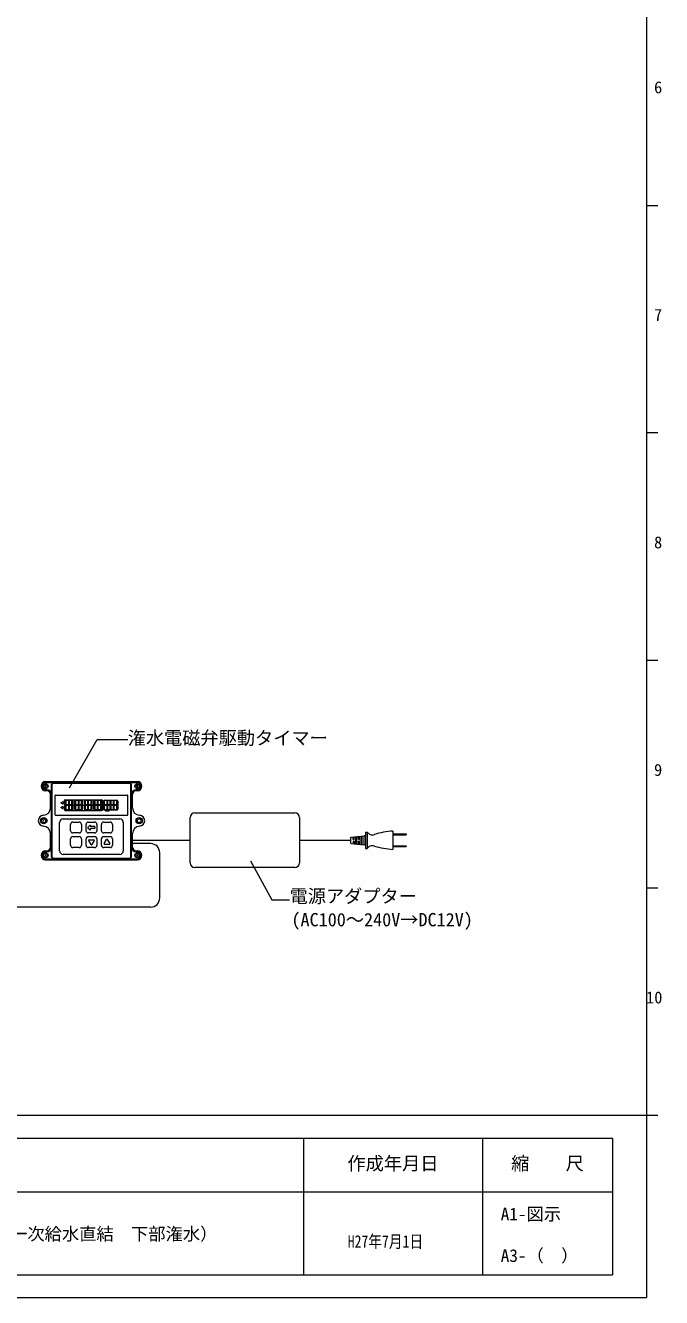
# Model space of a CAD drawing. Units: millimetres, scale not verified. Extents: x -1916 to 1917, y -1364 to 1364.
# Drawn here: x 1218 to 1917, y -1364 to 35 of the extents above; entities that cross this region are included whole.
import ezdxf
from ezdxf.enums import TextEntityAlignment as Align

# ---------------------------------------------------------------- set-up
doc = ezdxf.new("R2010")
doc.units = ezdxf.units.MM
doc.header["$LTSCALE"] = 10
for name, color, linetype, lineweight in [('2-2', 4, 'Continuous', 5), ('2-6', 4, 'Continuous', 5), ('2-D', 4, 'Continuous', 5), ('7-A', 4, 'Continuous', 5), ('F-4', 7, 'Continuous', 18), ('F-5', 7, 'Continuous', 18)]:
    doc.layers.add(name, color=color, linetype=linetype, lineweight=lineweight)
doc.styles.add('ＭＳ ゴシック', font='')
doc.styles.get('ＭＳ ゴシック').set_extended_font_data('MS Gothic')

msp = doc.modelspace()

# ---------------------------------------------------------------- linework, layer by layer
at = {"layer": '2-2'}
for p, q in [((1335.49, -861.18), (1398.96, -861.18)), ((1355.29, -864.93), (1335.49, -864.93)), ((1345.29, -861.18), (1398.96, -861.18)), ((1365.29, -924.68), (1365.29, -874.93)), ((1355.29, -934.68), (1076.51, -934.68))]:
    msp.add_line(p, q, dxfattribs=at)
for centre, start, end in [((1355.29, -874.93), 0, 90), ((1355.29, -924.68), 270, 0)]:
    msp.add_arc(centre, 10, start, end, dxfattribs=at)
at = {"layer": '2-6', "color": 5, "lineweight": 18}
for p, q in [((1266.05, -803.38), (1296.64, -750.39)), ((1296.64, -750.39), (1330.16, -750.39)), ((1464.99, -883.83), (1488.77, -926.81)), ((1488.77, -926.81), (1508.12, -926.81))]:
    msp.add_line(p, q, dxfattribs=at)
at = {"layer": '2-D'}
for p, q in [((1239.79, -796.68), (1340.79, -796.68)), ((1238.86, -802.61), (1240.71, -800.77)), ((1240.72, -802.61), (1238.87, -800.77)), ((1239.79, -797.78), (1340.79, -797.78)), ((1241.09, -805.58), (1239.79, -805.58)), ((1241.09, -806.68), (1239.79, -806.68)), ((1245.09, -825.7), (1245.09, -810.68)), ((1246.19, -868.68), (1246.19, -810.68)), ((1246.29, -810.68), (1246.29, -799.78)), ((1246.89, -879.58), (1246.89, -799.78)), ((1248.29, -798.38), (1332.29, -798.38)), ((1250.59, -811.58), (1329.99, -811.58)), ((1333.69, -879.58), (1333.69, -799.78)), ((1334.29, -810.68), (1334.29, -799.78)), ((1334.39, -868.68), (1334.39, -810.68)), ((1335.49, -825.7), (1335.49, -810.68)), ((1340.79, -805.58), (1339.49, -805.58)), ((1340.79, -806.68), (1339.49, -806.68)), ((1339.86, -802.61), (1341.71, -800.77)), ((1341.72, -802.61), (1339.87, -800.77)), ((1250.29, -833.28), (1250.29, -811.88)), ((1250.44, -833.23), (1250.44, -811.93)), ((1250.64, -811.73), (1329.94, -811.73)), ((1257.12, -820.39), (1257.12, -819.75)), ((1257.12, -825.57), (1257.12, -824.93)), ((1257.2, -819.67), (1258.23, -819.67)), ((1257.2, -820.47), (1258.23, -820.47)), ((1257.2, -824.85), (1258.23, -824.85)), ((1258.23, -819.67), (1258.23, -819.16)), ((1258.23, -820.97), (1258.23, -820.47)), ((1258.23, -824.85), (1258.23, -824.34)), ((1259.44, -820), (1258.36, -819.1)), ((1259.44, -820.13), (1258.36, -821.03)), ((1259.44, -825.18), (1258.36, -824.28)), ((1259.44, -825.31), (1258.36, -826.21)), ((1260.29, -821.38), (1260.29, -817.98)), ((1260.29, -823.78), (1260.29, -827.18)), ((1261.29, -827.08), (1261.29, -818.08)), ((1261.49, -816.78), (1301.38, -816.78)), ((1261.49, -822.58), (1301.38, -822.58)), ((1262.29, -817.08), (1268.97, -817.08)), ((1262.59, -822.18), (1262.59, -817.58)), ((1265.3, -817.58), (1262.59, -817.58)), ((1265.3, -822.18), (1262.59, -822.18)), ((1262.59, -827.58), (1262.59, -822.98)), ((1265.3, -822.98), (1262.59, -822.98)), ((1265.3, -822.18), (1265.3, -817.58)), ((1265.3, -827.58), (1265.3, -822.98)), ((1266.1, -822.18), (1266.1, -817.58)), ((1268.82, -817.58), (1266.1, -817.58)), ((1268.82, -822.18), (1266.1, -822.18)), ((1266.1, -827.58), (1266.1, -822.98)), ((1268.82, -822.98), (1266.1, -822.98)), ((1268.82, -822.18), (1268.82, -817.58)), ((1268.82, -827.58), (1268.82, -822.98)), ((1269.62, -822.18), (1269.62, -817.58)), ((1269.77, -817.58), (1269.62, -817.58)), ((1269.97, -822.18), (1269.62, -822.18)), ((1269.62, -827.58), (1269.62, -822.98)), ((1269.97, -822.98), (1269.62, -822.98)), ((1269.97, -827.08), (1269.97, -818.08)), ((1271.97, -827.08), (1271.97, -818.08)), ((1272.33, -822.18), (1271.97, -822.18)), ((1272.33, -822.98), (1271.97, -822.98)), ((1272.33, -817.58), (1272.17, -817.58)), ((1272.33, -822.18), (1272.33, -817.58)), ((1272.33, -827.58), (1272.33, -822.98)), ((1272.97, -817.08), (1279.51, -817.08)), ((1273.13, -822.18), (1273.13, -817.58)), ((1275.84, -817.58), (1273.13, -817.58)), ((1275.84, -822.18), (1273.13, -822.18)), ((1273.13, -827.58), (1273.13, -822.98)), ((1275.84, -822.98), (1273.13, -822.98)), ((1275.84, -822.18), (1275.84, -817.58)), ((1275.84, -827.58), (1275.84, -822.98)), ((1276.64, -822.18), (1276.64, -817.58)), ((1279.35, -817.58), (1276.64, -817.58)), ((1279.35, -822.18), (1276.64, -822.18)), ((1276.64, -827.58), (1276.64, -822.98)), ((1279.35, -822.98), (1276.64, -822.98)), ((1279.35, -822.18), (1279.35, -817.58)), ((1279.35, -827.58), (1279.35, -822.98)), ((1280.15, -822.18), (1280.15, -817.58)), ((1280.31, -817.58), (1280.15, -817.58)), ((1280.51, -822.18), (1280.15, -822.18)), ((1280.15, -827.58), (1280.15, -822.98)), ((1280.51, -822.98), (1280.15, -822.98)), ((1280.51, -827.08), (1280.51, -818.08)), ((1282.51, -827.08), (1282.51, -818.08)), ((1282.87, -822.18), (1282.51, -822.18)), ((1282.87, -822.98), (1282.51, -822.98)), ((1282.87, -817.58), (1282.71, -817.58)), ((1282.87, -822.18), (1282.87, -817.58)), ((1282.87, -827.58), (1282.87, -822.98)), ((1283.51, -817.08), (1290.05, -817.08)), ((1283.67, -822.18), (1283.67, -817.58)), ((1286.38, -817.58), (1283.67, -817.58)), ((1286.38, -822.18), (1283.67, -822.18)), ((1283.67, -827.58), (1283.67, -822.98)), ((1286.38, -822.98), (1283.67, -822.98)), ((1286.38, -822.18), (1286.38, -817.58)), ((1286.38, -827.58), (1286.38, -822.98)), ((1287.18, -822.18), (1287.18, -817.58)), ((1289.89, -817.58), (1287.18, -817.58)), ((1289.89, -822.18), (1287.18, -822.18)), ((1287.18, -827.58), (1287.18, -822.98)), ((1289.89, -822.98), (1287.18, -822.98)), ((1289.89, -822.18), (1289.89, -817.58)), ((1289.89, -827.58), (1289.89, -822.98)), ((1290.69, -822.18), (1290.69, -817.58)), ((1290.85, -817.58), (1290.69, -817.58)), ((1291.05, -822.18), (1290.69, -822.18)), ((1290.69, -827.58), (1290.69, -822.98)), ((1291.05, -822.98), (1290.69, -822.98)), ((1291.05, -827.08), (1291.05, -818.08)), ((1293.05, -827.08), (1293.05, -818.08)), ((1293.4, -822.18), (1293.05, -822.18)), ((1293.4, -822.98), (1293.05, -822.98)), ((1293.4, -817.58), (1293.25, -817.58)), ((1293.4, -822.18), (1293.4, -817.58)), ((1293.4, -827.58), (1293.4, -822.98)), ((1294.05, -817.08), (1300.58, -817.08)), ((1294.2, -822.18), (1294.2, -817.58)), ((1296.92, -817.58), (1294.2, -817.58)), ((1296.92, -822.18), (1294.2, -822.18)), ((1294.2, -827.58), (1294.2, -822.98)), ((1296.92, -822.98), (1294.2, -822.98)), ((1296.92, -822.18), (1296.92, -817.58)), ((1296.92, -827.58), (1296.92, -822.98)), ((1297.72, -822.18), (1297.72, -817.58)), ((1300.43, -817.58), (1297.72, -817.58)), ((1300.43, -822.18), (1297.72, -822.18)), ((1297.72, -827.58), (1297.72, -822.98)), ((1300.43, -822.98), (1297.72, -822.98)), ((1300.43, -822.18), (1300.43, -817.58)), ((1300.43, -827.58), (1300.43, -822.98)), ((1301.23, -822.18), (1301.23, -817.58)), ((1301.38, -817.58), (1301.23, -817.58)), ((1301.58, -822.18), (1301.23, -822.18)), ((1301.23, -827.58), (1301.23, -822.98)), ((1301.58, -822.98), (1301.23, -822.98)), ((1301.58, -827.08), (1301.58, -818.08)), ((1302.58, -821.38), (1302.58, -817.98)), ((1302.58, -823.78), (1302.58, -827.18)), ((1303.58, -827.08), (1303.58, -818.08)), ((1303.94, -822.18), (1303.58, -822.18)), ((1303.94, -822.98), (1303.58, -822.98)), ((1303.94, -817.58), (1303.78, -817.58)), ((1303.94, -822.18), (1303.94, -817.58)), ((1303.94, -827.58), (1303.94, -822.98)), ((1304.58, -817.08), (1318.29, -817.08)), ((1304.74, -822.18), (1304.74, -817.58)), ((1307.45, -817.58), (1304.74, -817.58)), ((1307.45, -822.18), (1304.74, -822.18)), ((1304.74, -827.58), (1304.74, -822.98)), ((1307.45, -822.98), (1304.74, -822.98)), ((1307.45, -822.18), (1307.45, -817.58)), ((1307.45, -827.58), (1307.45, -822.98)), ((1308.25, -822.18), (1308.25, -817.58)), ((1310.97, -817.58), (1308.25, -817.58)), ((1310.97, -822.18), (1308.25, -822.18)), ((1308.25, -827.58), (1308.25, -822.98)), ((1310.97, -822.98), (1308.25, -822.98)), ((1310.97, -822.18), (1310.97, -817.58)), ((1310.97, -827.58), (1310.97, -822.98)), ((1311.77, -822.18), (1311.77, -817.58)), ((1314.48, -817.58), (1311.77, -817.58)), ((1314.48, -822.18), (1311.77, -822.18)), ((1311.77, -827.58), (1311.77, -822.98)), ((1314.48, -822.98), (1311.77, -822.98)), ((1314.48, -822.18), (1314.48, -817.58)), ((1314.48, -827.58), (1314.48, -822.98)), ((1315.28, -822.18), (1315.28, -817.58)), ((1317.99, -817.58), (1315.28, -817.58)), ((1317.99, -822.18), (1315.28, -822.18)), ((1315.28, -827.58), (1315.28, -822.98)), ((1317.99, -822.98), (1315.28, -822.98)), ((1317.99, -822.18), (1317.99, -817.58)), ((1317.99, -827.58), (1317.99, -822.98)), ((1319.29, -818.08), (1319.29, -827.08)), ((1330.14, -833.23), (1330.14, -811.93)), ((1330.29, -833.28), (1330.29, -811.88)), ((1250.59, -833.58), (1329.99, -833.58)), ((1250.64, -833.43), (1329.94, -833.43)), ((1257.2, -825.65), (1258.23, -825.65)), ((1258.23, -826.15), (1258.23, -825.65)), ((1259.29, -837.68), (1321.29, -837.68)), ((1261.49, -828.38), (1301.38, -828.38)), ((1268.97, -828.08), (1262.29, -828.08)), ((1265.3, -827.58), (1262.59, -827.58)), ((1268.82, -827.58), (1266.1, -827.58)), ((1269.89, -827.58), (1269.62, -827.58)), ((1272.33, -827.58), (1272.06, -827.58)), ((1279.51, -828.08), (1272.97, -828.08)), ((1275.84, -827.58), (1273.13, -827.58)), ((1279.35, -827.58), (1276.64, -827.58)), ((1280.43, -827.58), (1280.15, -827.58)), ((1282.87, -827.58), (1282.59, -827.58)), ((1290.05, -828.08), (1283.51, -828.08)), ((1286.38, -827.58), (1283.67, -827.58)), ((1289.89, -827.58), (1287.18, -827.58)), ((1290.96, -827.58), (1290.69, -827.58)), ((1293.4, -827.58), (1293.13, -827.58)), ((1300.58, -828.08), (1294.05, -828.08)), ((1296.92, -827.58), (1294.2, -827.58)), ((1300.43, -827.58), (1297.72, -827.58)), ((1301.5, -827.58), (1301.23, -827.58)), ((1303.94, -827.58), (1303.67, -827.58)), ((1318.29, -828.08), (1304.58, -828.08)), ((1307.45, -827.58), (1304.74, -827.58)), ((1306.05, -829.33), (1306.05, -828.33)), ((1309.55, -829.33), (1306.05, -829.33)), ((1310.97, -827.58), (1308.25, -827.58)), ((1309.55, -828.33), (1309.55, -829.33)), ((1314.48, -827.58), (1311.77, -827.58)), ((1317.99, -827.58), (1315.28, -827.58)), ((1255.29, -872.68), (1255.29, -841.68)), ((1267.29, -850.68), (1267.29, -843.68)), ((1269.79, -841.18), (1276.79, -841.18)), ((1276.79, -853.18), (1269.79, -853.18)), ((1279.29, -843.68), (1279.29, -850.68)), ((1284.29, -850.68), (1284.29, -843.68)), ((1286.1, -847.03), (1288.81, -844.76)), ((1286.1, -847.34), (1288.81, -849.6)), ((1286.79, -841.18), (1293.79, -841.18)), ((1293.79, -853.18), (1286.79, -853.18)), ((1289.13, -844.92), (1289.13, -846.18)), ((1293.74, -846.18), (1289.13, -846.18)), ((1293.74, -848.18), (1289.13, -848.18)), ((1289.13, -848.18), (1289.13, -849.45)), ((1293.94, -846.38), (1293.94, -847.98)), ((1296.29, -843.68), (1296.29, -850.68)), ((1301.29, -850.68), (1301.29, -843.68)), ((1303.79, -841.18), (1310.79, -841.18)), ((1310.79, -853.18), (1303.79, -853.18)), ((1313.29, -843.68), (1313.29, -850.68)), ((1325.29, -841.68), (1325.29, -872.68)), ((1245.09, -868.68), (1245.09, -853.67)), ((1267.29, -866.68), (1267.29, -859.68)), ((1269.79, -857.18), (1276.79, -857.18)), ((1279.29, -859.68), (1279.29, -866.68)), ((1284.29, -866.68), (1284.29, -859.68)), ((1286.79, -857.18), (1293.79, -857.18)), ((1289.86, -865.93), (1287.26, -861.43)), ((1287.69, -860.68), (1292.89, -860.68)), ((1293.32, -861.43), (1290.72, -865.93)), ((1296.29, -859.68), (1296.29, -866.68)), ((1301.29, -866.68), (1301.29, -859.68)), ((1303.79, -857.18), (1310.79, -857.18)), ((1304.26, -864.93), (1306.86, -860.43)), ((1309.89, -865.68), (1304.69, -865.68)), ((1307.72, -860.43), (1310.32, -864.93)), ((1313.29, -859.68), (1313.29, -866.68)), ((1335.49, -868.68), (1335.49, -853.67)), ((1238.86, -878.61), (1240.71, -876.77)), ((1240.72, -878.61), (1238.87, -876.77)), ((1239.79, -872.68), (1241.09, -872.68)), ((1239.79, -873.78), (1241.09, -873.78)), ((1246.29, -879.58), (1246.29, -868.68)), ((1248.29, -880.98), (1332.29, -880.98)), ((1321.29, -876.68), (1259.29, -876.68)), ((1276.79, -869.18), (1269.79, -869.18)), ((1293.79, -869.18), (1286.79, -869.18)), ((1310.79, -869.18), (1303.79, -869.18)), ((1334.29, -879.58), (1334.29, -868.68)), ((1339.49, -872.68), (1340.79, -872.68)), ((1339.49, -873.78), (1340.79, -873.78)), ((1339.86, -878.61), (1341.71, -876.77)), ((1341.72, -878.61), (1339.87, -876.77)), ((1239.79, -881.58), (1340.79, -881.58)), ((1239.79, -882.68), (1340.79, -882.68))]:
    msp.add_line(p, q, dxfattribs=at)
at = {"layer": '2-D', "color": 7, "lineweight": 9}
for p, q in [((1239.88, -801.68), (1239.7, -801.68)), ((1239.79, -801.77), (1239.79, -801.59)), ((1237.88, -839.68), (1237.7, -839.68)), ((1237.79, -839.77), (1237.79, -839.59))]:
    msp.add_line(p, q, dxfattribs=at)
at = {"layer": '2-D'}
for centre, radius in [((1239.79, -801.68), 2.8), ((1239.79, -801.68), 2.3), ((1340.79, -801.68), 2.8), ((1340.79, -801.68), 2.3), ((1237.79, -839.68), 3.5), ((1237.79, -839.68), 2.1), ((1342.79, -839.68), 3.5), ((1342.79, -839.68), 2.1), ((1239.79, -877.68), 2.8), ((1239.79, -877.68), 2.3), ((1340.79, -877.68), 2.8), ((1340.79, -877.68), 2.3)]:
    msp.add_circle(centre, radius, dxfattribs=at)
for centre, radius, start, end in [((1239.79, -801.68), 5, 90, 270), ((1340.79, -801.68), 5, 270, 90), ((1239.79, -801.68), 3.9, 90, 270), ((1241.09, -810.68), 5.1, 360, 90), ((1241.09, -810.68), 4, 360, 90), ((1248.29, -799.78), 2, 90, 180), ((1248.29, -799.78), 1.4, 90, 180), ((1250.59, -811.88), 0.3, 90, 180), ((1329.99, -811.88), 0.3, 360, 90), ((1332.29, -799.78), 2, 0, 90), ((1332.29, -799.78), 1.4, 0, 90), ((1339.49, -810.68), 5.1, 90, 180), ((1339.49, -810.68), 4, 90, 180), ((1340.79, -801.68), 3.9, 270, 90), ((1250.64, -811.93), 0.2, 90, 180), ((1257.2, -819.75), 0.08, 90, 180), ((1257.2, -820.39), 0.08, 180, 270), ((1257.2, -824.93), 0.08, 90, 180), ((1257.2, -825.57), 0.08, 180, 270), ((1258.31, -819.16), 0.08, 50, 180), ((1258.31, -820.97), 0.08, 180, 310), ((1258.31, -824.34), 0.08, 50, 180), ((1259.39, -820.07), 0.08, 310, 50), ((1259.39, -825.25), 0.08, 310, 50), ((1261.49, -817.98), 1.2, 90, 180), ((1261.49, -821.38), 1.2, 180, 270), ((1261.49, -823.78), 1.2, 90, 180), ((1262.29, -818.08), 1, 90, 180), ((1268.97, -818.08), 1, 360, 90), ((1272.97, -818.08), 1, 90, 180), ((1279.51, -818.08), 1, 360, 90), ((1283.51, -818.08), 1, 90, 180), ((1290.05, -818.08), 1, 360, 90), ((1294.05, -818.08), 1, 90, 180), ((1300.58, -818.08), 1, 360, 90), ((1301.38, -817.98), 1.2, 360, 90), ((1301.38, -821.38), 1.2, 270, 360), ((1301.38, -823.78), 1.2, 0, 90), ((1304.58, -818.08), 1, 90, 180), ((1318.29, -818.08), 1, 0, 90), ((1329.94, -811.93), 0.2, 0, 90), ((1237.79, -839.68), 6, 92.86598, 267.13402), ((1237.09, -825.7), 8, 272.86598, 0), ((1250.59, -833.28), 0.3, 180, 270), ((1250.64, -833.23), 0.2, 180, 270), ((1259.29, -841.68), 4, 90, 180), ((1258.31, -826.15), 0.08, 180, 310), ((1261.49, -827.18), 1.2, 180, 270), ((1262.29, -827.08), 1, 180, 270), ((1268.97, -827.08), 1, 270, 360), ((1272.97, -827.08), 1, 180, 270), ((1279.51, -827.08), 1, 270, 360), ((1283.51, -827.08), 1, 180, 270), ((1290.05, -827.08), 1, 270, 360), ((1294.05, -827.08), 1, 180, 270), ((1300.58, -827.08), 1, 270, 360), ((1301.38, -827.18), 1.2, 270, 0), ((1304.58, -827.08), 1, 180, 270), ((1318.29, -827.08), 1, 270, 0), ((1321.29, -841.68), 4, 0, 90), ((1329.94, -833.23), 0.2, 270, 360), ((1329.99, -833.28), 0.3, 270, 360), ((1343.49, -825.7), 8, 180, 267.13402), ((1342.79, -839.68), 6, 272.86598, 87.13402), ((1237.09, -853.67), 8, 0, 87.13402), ((1269.79, -843.68), 2.5, 90, 180), ((1269.79, -850.68), 2.5, 180, 270), ((1276.79, -843.68), 2.5, 360, 90), ((1276.79, -850.68), 2.5, 270, 360), ((1286.79, -843.68), 2.5, 90, 180), ((1286.79, -850.68), 2.5, 180, 270), ((1286.23, -847.18), 0.2, 130, 230), ((1288.93, -844.92), 0.2, 0, 130), ((1288.93, -849.45), 0.2, 230, 0), ((1293.74, -846.38), 0.2, 0, 90), ((1293.74, -847.98), 0.2, 270, 0), ((1293.79, -843.68), 2.5, 360, 90), ((1293.79, -850.68), 2.5, 270, 360), ((1303.79, -843.68), 2.5, 90, 180), ((1303.79, -850.68), 2.5, 180, 270), ((1310.79, -843.68), 2.5, 360, 90), ((1310.79, -850.68), 2.5, 270, 360), ((1343.49, -853.67), 8, 92.86598, 180), ((1269.79, -859.68), 2.5, 90, 180), ((1269.79, -866.68), 2.5, 180, 270), ((1276.79, -859.68), 2.5, 360, 90), ((1276.79, -866.68), 2.5, 270, 360), ((1286.79, -859.68), 2.5, 90, 180), ((1286.79, -866.68), 2.5, 180, 270), ((1287.69, -861.18), 0.5, 90, 210), ((1290.29, -865.68), 0.5, 210, 330), ((1292.89, -861.18), 0.5, 330, 90), ((1293.79, -859.68), 2.5, 360, 90), ((1293.79, -866.68), 2.5, 270, 360), ((1303.79, -859.68), 2.5, 90, 180), ((1303.79, -866.68), 2.5, 180, 270), ((1304.69, -865.18), 0.5, 150, 270), ((1307.29, -860.68), 0.5, 30, 150), ((1309.89, -865.18), 0.5, 270, 30), ((1310.79, -859.68), 2.5, 360, 90), ((1310.79, -866.68), 2.5, 270, 360), ((1239.79, -877.68), 5, 90, 270), ((1239.79, -877.68), 3.9, 90, 270), ((1241.09, -868.68), 4, 270, 360), ((1241.09, -868.68), 5.1, 270, 360), ((1248.29, -879.58), 2, 180, 270), ((1248.29, -879.58), 1.4, 180, 270), ((1259.29, -872.68), 4, 180, 270), ((1321.29, -872.68), 4, 270, 0), ((1332.29, -879.58), 2, 270, 0), ((1332.29, -879.58), 1.4, 270, 360), ((1339.49, -868.68), 5.1, 180, 270), ((1339.49, -868.68), 4, 180, 270), ((1340.79, -877.68), 5, 270, 90), ((1340.79, -877.68), 3.9, 270, 90)]:
    msp.add_arc(centre, radius, start, end, dxfattribs=at)
at = {"layer": '7-A'}
for p, q in [((1398.96, -886.18), (1398.96, -836.18)), ((1403.96, -831.18), (1513.96, -831.18)), ((1518.96, -836.18), (1518.96, -886.18)), ((1591.49, -852.18), (1593.49, -852.18)), ((1591.49, -852.18), (1591.49, -870.18)), ((1593.49, -852.18), (1593.49, -870.18)), ((1621.49, -851.18), (1621.49, -871.18)), ((1518.96, -861.18), (1575.49, -861.18)), ((1575.49, -857.68), (1589.99, -856.32)), ((1575.49, -864.68), (1575.49, -857.68)), ((1575.49, -864.68), (1589.99, -866.04)), ((1577.99, -860.18), (1577.99, -857.44)), ((1577.99, -862.18), (1577.99, -864.91)), ((1580.99, -865.19), (1580.99, -857.16)), ((1581.99, -865.29), (1581.99, -857.07)), ((1583.99, -860.18), (1583.99, -856.88)), ((1583.99, -860.18), (1584.99, -860.18)), ((1583.99, -862.18), (1584.99, -862.18)), ((1583.99, -865.47), (1583.99, -862.18)), ((1584.99, -860.18), (1584.99, -856.79)), ((1584.99, -865.57), (1584.99, -862.18)), ((1586.99, -865.75), (1586.99, -856.6)), ((1587.99, -865.85), (1587.99, -856.5)), ((1591.49, -856.18), (1589.99, -856.18)), ((1589.99, -866.18), (1589.99, -856.18)), ((1591.49, -866.18), (1589.99, -866.18)), ((1621.49, -855.18), (1636.49, -855.18)), ((1591.49, -870.18), (1593.49, -870.18)), ((1621.49, -868.18), (1636.49, -868.18)), ((1513.96, -891.18), (1403.96, -891.18))]:
    msp.add_line(p, q, dxfattribs=at)
for points in [[(1577.99, -860.18), (1578.99, -860.18), (1578.99, -857.35)], [(1577.99, -862.18), (1578.99, -862.18), (1578.99, -865)], [(1621.49, -854.18), (1636.49, -854.18), (1636.49, -855.18)], [(1621.49, -867.18), (1636.49, -867.18), (1636.49, -868.18)]]:
    msp.add_lwpolyline(points, dxfattribs=at)
for centre, radius, start, end in [((1403.96, -836.18), 5, 90, 180), ((1513.96, -836.18), 5, 0, 90), ((1602.26, -844.71), 11.52, 220.43351, 239.95535), ((1627.36, -943.59), 92.6, 93.63218, 106.22031), ((1598.99, -848.68), 6.5, 247.38014, 292.61986), ((1598.99, -873.68), 6.5, 67.38014, 112.61986), ((1602.26, -877.65), 11.52, 120.04465, 139.56649), ((1627.36, -778.76), 92.6, 253.77969, 266.36782), ((1403.96, -886.18), 5, 180, 270), ((1513.96, -886.18), 5, 270, 0)]:
    msp.add_arc(centre, radius, start, end, dxfattribs=at)
at = {"layer": 'F-4'}
for p, q in [((1900.73, 1338.76), (1900.73, -1364.21)), ((1900.73, -162.89), (1913.24, -162.89)), ((1913.24, -413.16), (1900.73, -413.16)), ((1913.24, -663.44), (1900.73, -663.44)), ((1913.24, -913.71), (1900.73, -913.71)), ((1913.24, -1163.99), (1900.73, -1163.99)), ((-1878.43, -1189.02), (1863.18, -1189.02)), ((1523.34, -1189.02), (1523.34, -1339.18)), ((1720.3, -1189.02), (1720.3, -1339.18)), ((1863.18, -1189.02), (1863.18, -1339.18)), ((-1878.43, -1339.18), (1863.18, -1339.18))]:
    msp.add_line(p, q, dxfattribs=at)
at = {"layer": 'F-4', "color": 3}
msp.add_line((1900.73, -1163.99), (-1915.97, -1163.99), dxfattribs=at)
at = {"layer": 'F-4'}
for points in [[(-1915.97, 1338.76), (-1915.97, -1364.21), (1900.73, -1364.21)], [(598.92, -1247.83), (811.65, -1247.83), (1863.18, -1247.83)]]:
    msp.add_lwpolyline(points, dxfattribs=at)

# ---------------------------------------------------------------- texts
at = {"layer": '2-6', "color": 7, "style": 'ＭＳ ゴシック'}
for s, p in [('潅水電磁弁駆動タイマー', (1330.16, -760.39)), ('電源アダプター', (1508.12, -934.37)), ('(AC100～240V→DC12V)', (1510.16, -960.27))]:
    msp.add_text(s, height=14.66, dxfattribs=at).set_placement(p, align=Align.BOTTOM_LEFT)
at = {"layer": 'F-4', "style": 'ＭＳ ゴシック'}
for s, height, p in [('6', 13.2, (1908.91, -43.53)), ('7', 13.2, (1908.91, -293.81)), ('8', 13.2, (1908.91, -544.08)), ('9', 13.2, (1908.91, -794.36)), ('10', 13.2, (1900.15, -1044.63)), ('作成年月日', 14.66, (1571.82, -1228.42)), ('縮\u3000\u3000尺', 14.66, (1751.74, -1228.42))]:
    msp.add_text(s, height=height, dxfattribs=at).set_placement(p, align=Align.BOTTOM_LEFT)
at = {"layer": 'F-5', "style": 'ＭＳ ゴシック'}
for s, p in [('A1-図示', (1740.3, -1283.51)), ('花のかべ オーダーメイド－４（一次給水直結\u3000下部潅水）', (925.29, -1305.34)), ('A3-（\u3000）', (1740.3, -1329.18))]:
    msp.add_text(s, height=13.93, dxfattribs=at).set_placement(p, align=Align.BOTTOM_LEFT)
at = {"layer": 'F-5', "style": 'ＭＳ ゴシック', "width": 0.8}
msp.add_text('H27年7月1日  ', height=13.84, dxfattribs=at).set_placement((1572.07, -1313.58), align=Align.BOTTOM_LEFT)

doc.saveas('drawing.dxf')
